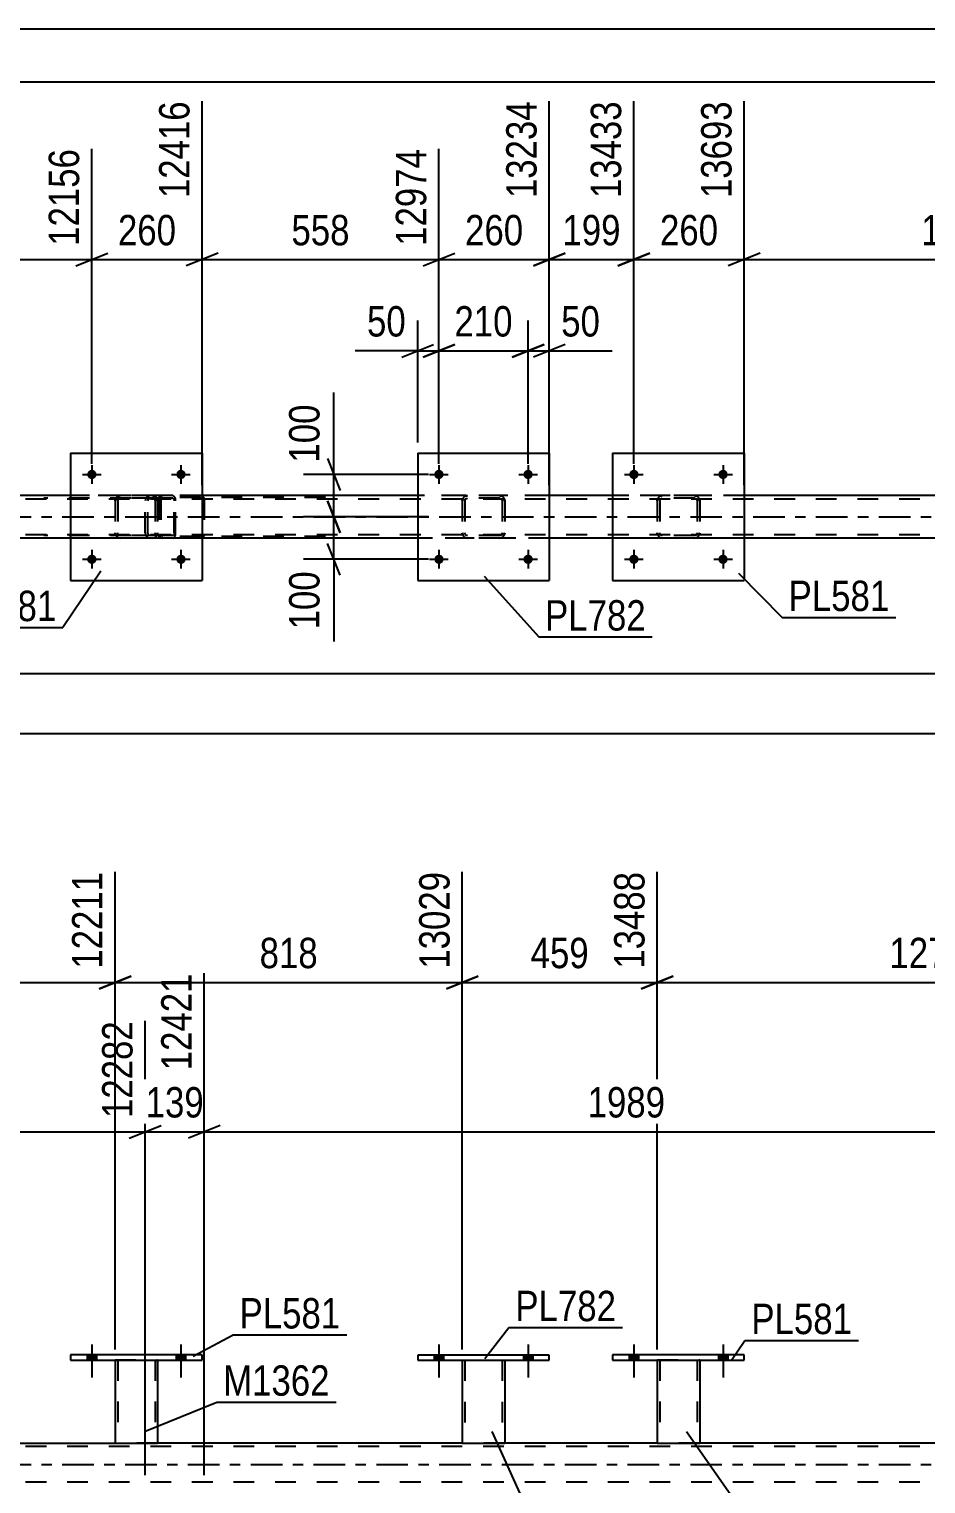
# Model space of a CAD drawing. Header units: millimetres. Extents: x 0 to 841, y 0 to 594.
# Drawn here: x 522.2 to 606.8, y 456.8 to 594 of the extents above; entities that cross this region are included whole.
import ezdxf

# ---------------------------------------------------------------- set-up
doc = ezdxf.new("R2010")
doc.units = ezdxf.units.MM
doc.linetypes.add('DXK_LINE_DOT2', pattern=[3.9198, 1.9599, -1.9599])
doc.linetypes.add('DXK_LINE_DOT3', pattern=[5.9187, 2.979, -0.9799, 0.9799, -0.9799])
doc.styles.add('Arial Narrow', font='ARIALN.TTF', dxfattribs={"height": 0.2})

# ---------------------------------------------------------------- blocks, each defined once
blk = doc.blocks.new('Unknown-814748510-1133')
at = {"color": 5, "linetype": 'Continuous'}
for p, q in [((841, 594), (0, 594)), ((836, 589), (5, 589))]:
    blk.add_line(p, q, dxfattribs=at)
blk = doc.blocks.new('Bolt-814748510-4884 - 4862')
at = {"linetype": 'Continuous'}
for points in [[(579.68, 552, -1), (578.8, 552, -1)], [(588.08, 552, -1), (587.2, 552, -1)]]:
    blk.add_hatch(color=1, dxfattribs=at).paths.add_polyline_path(points)
at = {"color": 1, "linetype": 'Continuous'}
for p, q in [((578.36, 552), (580.12, 552)), ((579.24, 552.88), (579.24, 551.12)), ((586.76, 552), (588.52, 552)), ((587.64, 552.88), (587.64, 551.12))]:
    blk.add_line(p, q, dxfattribs=at)
blk = doc.blocks.new('Bolt-814748510-4885 - 4862')
at = {"linetype": 'Continuous'}
for points in [[(579.68, 544, -1), (578.8, 544, -1)], [(588.08, 544, -1), (587.2, 544, -1)]]:
    blk.add_hatch(color=1, dxfattribs=at).paths.add_polyline_path(points)
at = {"color": 1, "linetype": 'Continuous'}
for p, q in [((579.24, 544.88), (579.24, 543.12)), ((587.64, 544.88), (587.64, 543.12)), ((578.36, 544), (580.12, 544)), ((586.76, 544), (588.52, 544))]:
    blk.add_line(p, q, dxfattribs=at)
blk = doc.blocks.new('Bolt-814748510-4886 - 4862')
at = {"linetype": 'Continuous'}
for points in [[(561.31, 552, -1), (560.43, 552, -1)], [(569.71, 552, -1), (568.83, 552, -1)]]:
    blk.add_hatch(color=1, dxfattribs=at).paths.add_polyline_path(points)
at = {"color": 1, "linetype": 'Continuous'}
for p, q in [((559.99, 552), (561.75, 552)), ((560.87, 552.88), (560.87, 551.12)), ((568.39, 552), (570.15, 552)), ((569.27, 552.88), (569.27, 551.12))]:
    blk.add_line(p, q, dxfattribs=at)
blk = doc.blocks.new('Bolt-814748510-4887 - 4862')
at = {"linetype": 'Continuous'}
for points in [[(561.31, 544, -1), (560.43, 544, -1)], [(569.71, 544, -1), (568.83, 544, -1)]]:
    blk.add_hatch(color=1, dxfattribs=at).paths.add_polyline_path(points)
at = {"color": 1, "linetype": 'Continuous'}
for p, q in [((560.87, 544.88), (560.87, 543.12)), ((569.27, 544.88), (569.27, 543.12)), ((559.99, 544), (561.75, 544)), ((568.39, 544), (570.15, 544))]:
    blk.add_line(p, q, dxfattribs=at)
blk = doc.blocks.new('Bolt-814748510-4888 - 4862')
at = {"linetype": 'Continuous'}
for points in [[(528.6, 552, -1), (527.72, 552, -1)], [(537, 552, -1), (536.12, 552, -1)]]:
    blk.add_hatch(color=1, dxfattribs=at).paths.add_polyline_path(points)
at = {"color": 1, "linetype": 'Continuous'}
for p, q in [((527.28, 552), (529.04, 552)), ((528.16, 552.88), (528.16, 551.12)), ((535.68, 552), (537.44, 552)), ((536.56, 552.88), (536.56, 551.12))]:
    blk.add_line(p, q, dxfattribs=at)
blk = doc.blocks.new('Bolt-814748510-4889 - 4862')
at = {"linetype": 'Continuous'}
for points in [[(528.6, 544, -1), (527.72, 544, -1)], [(537, 544, -1), (536.12, 544, -1)]]:
    blk.add_hatch(color=1, dxfattribs=at).paths.add_polyline_path(points)
at = {"color": 1, "linetype": 'Continuous'}
for p, q in [((528.16, 544.88), (528.16, 543.12)), ((536.56, 544.88), (536.56, 543.12)), ((527.28, 544), (529.04, 544)), ((535.68, 544), (537.44, 544))]:
    blk.add_line(p, q, dxfattribs=at)
blk = doc.blocks.new('Part-814748510-4957 - 4862')
at = {"color": 2, "linetype": 'Continuous'}
for p, q in [((577.24, 554), (577.24, 542)), ((577.24, 554), (589.64, 554)), ((589.64, 554), (589.64, 542)), ((577.24, 542), (589.64, 542))]:
    blk.add_line(p, q, dxfattribs=at)
blk = doc.blocks.new('Part-814748510-4958 - 4862')
at = {"color": 7, "linetype": 'DXK_LINE_DOT2'}
for p, q in [((581.44, 549.52), (581.47, 549.7)), ((581.47, 549.7), (581.44, 549.52)), ((581.44, 549.52), (581.44, 546.48)), ((581.68, 549.52), (581.7, 549.61)), ((581.68, 549.52), (581.68, 546.48)), ((581.7, 549.61), (581.75, 549.69)), ((581.73, 549.96), (581.92, 550)), ((581.92, 550), (581.73, 549.96)), ((581.75, 549.69), (581.83, 549.74)), ((581.83, 549.74), (581.92, 549.76)), ((584.96, 550), (581.92, 550)), ((584.96, 549.76), (581.92, 549.76)), ((584.96, 550), (585.14, 549.96)), ((585.14, 549.96), (584.96, 550)), ((584.96, 549.76), (585.05, 549.74)), ((585.05, 549.74), (585.13, 549.69)), ((585.13, 549.69), (585.18, 549.61)), ((585.18, 549.61), (585.2, 549.52)), ((585.2, 549.52), (585.2, 546.48)), ((585.4, 549.7), (585.44, 549.52)), ((585.44, 549.52), (585.4, 549.7)), ((585.44, 549.52), (585.44, 546.48)), ((581.47, 546.29), (581.44, 546.48)), ((581.44, 546.48), (581.47, 546.29)), ((581.7, 546.38), (581.68, 546.48)), ((581.75, 546.31), (581.7, 546.38)), ((581.83, 546.25), (581.75, 546.31)), ((581.92, 546.24), (581.83, 546.25)), ((584.96, 546.24), (581.92, 546.24)), ((585.05, 546.25), (584.96, 546.24)), ((585.13, 546.31), (585.05, 546.25)), ((585.18, 546.38), (585.13, 546.31)), ((585.2, 546.48), (585.18, 546.38)), ((585.44, 546.48), (585.4, 546.29)), ((585.4, 546.29), (585.44, 546.48)), ((581.92, 546), (581.73, 546.03)), ((581.73, 546.03), (581.92, 546)), ((584.96, 546), (581.92, 546)), ((585.14, 546.03), (584.96, 546)), ((584.96, 546), (585.14, 546.03))]:
    blk.add_line(p, q, dxfattribs=at)
at = {"color": 7, "linetype": 'DXK_LINE_DOT3'}
blk.add_line((583.44, 548), (583.44, 548), dxfattribs=at)
at = {"color": 7, "linetype": 'DXK_LINE_DOT2'}
for centre, start, end in [((581.92, 549.52), 112.5, 157.5), ((581.92, 549.52), 112.5, 157.5), ((584.96, 549.52), 22.5, 67.5), ((584.96, 549.52), 22.5, 67.5), ((581.92, 546.48), 202.5, 247.5), ((581.92, 546.48), 202.5, 247.5), ((584.96, 546.48), 292.5, 337.5), ((584.96, 546.48), 292.5, 337.5)]:
    blk.add_arc(centre, 0.48, start, end, dxfattribs=at)
blk = doc.blocks.new('Part-814748510-4963 - 4862')
at = {"color": 2, "linetype": 'Continuous'}
for p, q in [((558.87, 554), (558.87, 542)), ((558.87, 554), (571.27, 554)), ((571.27, 554), (571.27, 542)), ((558.87, 542), (571.27, 542))]:
    blk.add_line(p, q, dxfattribs=at)
blk = doc.blocks.new('Part-814748510-4964 - 4862')
at = {"color": 7, "linetype": 'DXK_LINE_DOT2'}
for p, q in [((563.07, 549.52), (563.11, 549.7)), ((563.11, 549.7), (563.07, 549.52)), ((563.07, 549.52), (563.07, 546.48)), ((563.31, 549.52), (563.33, 549.61)), ((563.31, 549.52), (563.31, 546.48)), ((563.33, 549.61), (563.38, 549.69)), ((563.37, 549.96), (563.55, 550)), ((563.55, 550), (563.37, 549.96)), ((563.38, 549.69), (563.46, 549.74)), ((563.46, 549.74), (563.55, 549.76)), ((566.59, 550), (563.55, 550)), ((566.59, 549.76), (563.55, 549.76)), ((566.59, 550), (566.77, 549.96)), ((566.77, 549.96), (566.59, 550)), ((566.59, 549.76), (566.68, 549.74)), ((566.68, 549.74), (566.76, 549.69)), ((566.76, 549.69), (566.81, 549.61)), ((566.81, 549.61), (566.83, 549.52)), ((566.83, 549.52), (566.83, 546.48)), ((567.03, 549.7), (567.07, 549.52)), ((567.07, 549.52), (567.03, 549.7)), ((567.07, 549.52), (567.07, 546.48)), ((563.11, 546.29), (563.07, 546.48)), ((563.07, 546.48), (563.11, 546.29)), ((563.33, 546.38), (563.31, 546.48)), ((563.38, 546.31), (563.33, 546.38)), ((563.46, 546.25), (563.38, 546.31)), ((563.55, 546.24), (563.46, 546.25)), ((566.59, 546.24), (563.55, 546.24)), ((566.68, 546.25), (566.59, 546.24)), ((566.76, 546.31), (566.68, 546.25)), ((566.81, 546.38), (566.76, 546.31)), ((566.83, 546.48), (566.81, 546.38)), ((567.07, 546.48), (567.03, 546.29)), ((567.03, 546.29), (567.07, 546.48)), ((563.55, 546), (563.37, 546.03)), ((563.37, 546.03), (563.55, 546)), ((566.59, 546), (563.55, 546)), ((566.77, 546.03), (566.59, 546)), ((566.59, 546), (566.77, 546.03))]:
    blk.add_line(p, q, dxfattribs=at)
at = {"color": 7, "linetype": 'DXK_LINE_DOT3'}
blk.add_line((565.07, 548), (565.07, 548), dxfattribs=at)
at = {"color": 7, "linetype": 'DXK_LINE_DOT2'}
for centre, start, end in [((563.55, 549.52), 112.5, 157.5), ((563.55, 549.52), 112.5, 157.5), ((566.59, 549.52), 22.5, 67.5), ((566.59, 549.52), 22.5, 67.5), ((563.55, 546.48), 202.5, 247.5), ((563.55, 546.48), 202.5, 247.5), ((566.59, 546.48), 292.5, 337.5), ((566.59, 546.48), 292.5, 337.5)]:
    blk.add_arc(centre, 0.48, start, end, dxfattribs=at)
blk = doc.blocks.new('Part-814748510-4969 - 4862')
at = {"color": 2, "linetype": 'Continuous'}
for p, q in [((526.16, 554), (526.16, 542)), ((526.16, 554), (538.56, 554)), ((538.56, 554), (538.56, 542)), ((526.16, 542), (538.56, 542))]:
    blk.add_line(p, q, dxfattribs=at)
blk = doc.blocks.new('Part-814748510-4970 - 4862')
at = {"color": 7, "linetype": 'DXK_LINE_DOT2'}
for p, q in [((530.36, 549.52), (530.39, 549.7)), ((530.39, 549.7), (530.36, 549.52)), ((530.36, 549.52), (530.36, 546.48)), ((530.6, 549.52), (530.62, 549.61)), ((530.6, 549.52), (530.6, 546.48)), ((530.62, 549.61), (530.67, 549.69)), ((530.65, 549.96), (530.84, 550)), ((530.84, 550), (530.65, 549.96)), ((530.67, 549.69), (530.75, 549.74)), ((530.75, 549.74), (530.84, 549.76)), ((533.88, 550), (530.84, 550)), ((533.88, 549.76), (530.84, 549.76)), ((533.88, 550), (534.06, 549.96)), ((534.06, 549.96), (533.88, 550)), ((533.88, 549.76), (533.97, 549.74)), ((533.97, 549.74), (534.05, 549.69)), ((534.05, 549.69), (534.1, 549.61)), ((534.1, 549.61), (534.12, 549.52)), ((534.12, 549.52), (534.12, 546.48)), ((534.32, 549.7), (534.36, 549.52)), ((534.36, 549.52), (534.32, 549.7)), ((534.36, 549.52), (534.36, 546.48)), ((530.39, 546.29), (530.36, 546.48)), ((530.36, 546.48), (530.39, 546.29)), ((530.62, 546.38), (530.6, 546.48)), ((530.67, 546.31), (530.62, 546.38)), ((530.75, 546.25), (530.67, 546.31)), ((530.84, 546.24), (530.75, 546.25)), ((533.88, 546.24), (530.84, 546.24)), ((533.97, 546.25), (533.88, 546.24)), ((534.05, 546.31), (533.97, 546.25)), ((534.1, 546.38), (534.05, 546.31)), ((534.12, 546.48), (534.1, 546.38)), ((534.36, 546.48), (534.32, 546.29)), ((534.32, 546.29), (534.36, 546.48)), ((530.84, 546), (530.65, 546.03)), ((530.65, 546.03), (530.84, 546)), ((533.88, 546), (530.84, 546)), ((534.06, 546.03), (533.88, 546)), ((533.88, 546), (534.06, 546.03))]:
    blk.add_line(p, q, dxfattribs=at)
at = {"color": 7, "linetype": 'DXK_LINE_DOT3'}
blk.add_line((532.36, 548), (532.36, 548), dxfattribs=at)
at = {"color": 7, "linetype": 'DXK_LINE_DOT2'}
for centre, start, end in [((530.84, 549.52), 112.5, 157.5), ((530.84, 549.52), 112.5, 157.5), ((533.88, 549.52), 22.5, 67.5), ((533.88, 549.52), 22.5, 67.5), ((530.84, 546.48), 202.5, 247.5), ((530.84, 546.48), 202.5, 247.5), ((533.88, 546.48), 292.5, 337.5), ((533.88, 546.48), 292.5, 337.5)]:
    blk.add_arc(centre, 0.48, start, end, dxfattribs=at)
blk = doc.blocks.new('Part-814748510-5001 - 4862')
at = {"color": 7, "linetype": 'DXK_LINE_DOT2'}
for p, q in [((535.78, 550), (523.62, 550)), ((535.78, 549.76), (523.62, 549.76)), ((533.21, 549.65), (533.19, 549.52)), ((533.19, 546.48), (533.19, 549.52)), ((533.22, 549.7), (533.21, 549.65)), ((533.44, 549.52), (533.46, 549.61)), ((533.44, 546.48), (533.44, 549.52)), ((533.46, 549.61), (533.51, 549.69)), ((533.69, 550), (533.5, 549.96)), ((533.51, 549.69), (533.59, 549.74)), ((533.59, 549.74), (533.69, 549.76)), ((534.5, 550), (534.5, 549.76)), ((535.88, 549.96), (535.78, 550)), ((535.78, 549.76), (535.83, 549.74)), ((535.83, 549.74), (535.88, 549.69)), ((535.97, 549.85), (535.88, 549.96)), ((535.88, 549.69), (535.91, 549.61)), ((535.91, 549.61), (535.92, 549.52)), ((535.92, 546.48), (535.92, 549.52)), ((536.03, 549.7), (535.97, 549.85)), ((536.05, 549.52), (536.03, 549.7)), ((536.05, 546.48), (536.05, 549.52)), ((535.78, 546.24), (523.62, 546.24)), ((533.19, 546.48), (533.22, 546.29)), ((533.46, 546.38), (533.44, 546.48)), ((533.51, 546.31), (533.46, 546.38)), ((533.59, 546.25), (533.51, 546.31)), ((533.69, 546.24), (533.59, 546.25)), ((534.5, 546), (534.5, 546.24)), ((535.83, 546.25), (535.78, 546.24)), ((535.88, 546.31), (535.83, 546.25)), ((535.91, 546.38), (535.88, 546.31)), ((535.88, 546.03), (535.97, 546.14)), ((535.92, 546.48), (535.91, 546.38)), ((535.97, 546.14), (536.03, 546.29)), ((536.03, 546.29), (536.05, 546.48)), ((535.78, 546), (523.62, 546)), ((533.5, 546.03), (533.69, 546)), ((535.78, 546), (535.88, 546.03))]:
    blk.add_line(p, q, dxfattribs=at)
for centre, start, end in [((533.67, 549.5), 111.1941, 156.1506), ((533.67, 546.49), 203.8494, 248.8059)]:
    blk.add_arc(centre, 0.492, start, end, dxfattribs=at)
blk = doc.blocks.new('Part-814748510-5030 - 4862')
at = {"color": 7, "linetype": 'DXK_LINE_DOT2'}
for p, q in [((534.53, 549.8), (534.5, 549.68)), ((534.5, 549.68), (534.5, 546.32)), ((534.67, 549.68), (534.69, 549.74)), ((534.67, 549.68), (534.67, 546.32)), ((534.69, 549.74), (534.72, 549.79)), ((534.84, 550), (534.71, 549.97)), ((534.72, 549.79), (534.78, 549.82)), ((534.78, 549.82), (534.84, 549.84)), ((550.17, 550), (534.84, 550)), ((550.17, 549.84), (534.84, 549.84)), ((538.55, 549.97), (538.42, 550)), ((538.42, 549.84), (538.49, 549.82)), ((538.49, 549.82), (538.54, 549.79)), ((538.54, 549.79), (538.58, 549.74)), ((538.58, 549.74), (538.59, 549.68)), ((538.59, 549.68), (538.59, 546.32)), ((538.76, 549.68), (538.73, 549.8)), ((538.76, 549.68), (538.76, 546.32)), ((534.5, 546.32), (534.53, 546.19)), ((534.69, 546.25), (534.67, 546.32)), ((534.72, 546.2), (534.69, 546.25)), ((534.78, 546.17), (534.72, 546.2)), ((534.84, 546.16), (534.78, 546.17)), ((550.17, 546.16), (534.84, 546.16)), ((538.49, 546.17), (538.42, 546.16)), ((538.54, 546.2), (538.49, 546.17)), ((538.58, 546.25), (538.54, 546.2)), ((538.59, 546.32), (538.58, 546.25)), ((538.73, 546.19), (538.76, 546.32)), ((534.71, 546.02), (534.84, 546)), ((550.17, 546), (534.84, 546)), ((538.42, 546), (538.55, 546.02))]:
    blk.add_line(p, q, dxfattribs=at)
for centre, start, end in [((534.83, 549.66), 110.7583, 155.68), ((538.43, 549.66), 24.32, 69.2417), ((534.83, 546.33), 204.32, 249.2417), ((538.43, 546.33), 290.7583, 335.68)]:
    blk.add_arc(centre, 0.331, start, end, dxfattribs=at)
blk = doc.blocks.new('Part-814748510-5062 - 4862')
at = {"color": 7, "linetype": 'DXK_LINE_DOT2'}
for p, q in [((762.98, 549.68), (99.23, 549.68)), ((762.98, 550), (117.51, 550)), ((538.56, 550), (526.16, 550)), ((571.27, 550), (558.87, 550)), ((589.64, 550), (577.24, 550)), ((762.98, 546.32), (99.23, 546.32)), ((760.18, 546), (99.23, 546)), ((538.56, 546), (526.16, 546)), ((571.27, 546), (558.87, 546)), ((589.64, 546), (577.24, 546))]:
    blk.add_line(p, q, dxfattribs=at)
at = {"color": 2, "linetype": 'Continuous'}
for p, q in [((526.16, 550), (487.48, 550)), ((558.87, 550), (538.56, 550)), ((577.24, 550), (571.27, 550)), ((628.32, 550), (589.64, 550)), ((526.16, 546), (487.48, 546)), ((558.87, 546), (538.56, 546)), ((577.24, 546), (571.27, 546)), ((628.32, 546), (589.64, 546))]:
    blk.add_line(p, q, dxfattribs=at)
at = {"color": 7, "linetype": 'DXK_LINE_DOT3'}
blk.add_line((99.23, 548), (762.98, 548), dxfattribs=at)
blk = doc.blocks.new('Bolt-814748510-3074 - 3016')
at = {"linetype": 'Continuous'}
for points in [[(527.72, 468.48), (528.6, 468.48), (528.6, 468.96), (527.72, 468.96)], [(536.12, 468.48), (537, 468.48), (537, 468.96), (536.12, 468.96)]]:
    blk.add_hatch(color=1, dxfattribs=at).paths.add_polyline_path(points)
at = {"color": 1, "linetype": 'Continuous'}
for p, q in [((528.16, 469.96), (528.16, 466.84)), ((536.56, 469.96), (536.56, 466.84)), ((527.72, 468.96), (527.72, 468.48)), ((528.6, 468.96), (528.6, 468.48)), ((536.12, 468.96), (536.12, 468.48)), ((537, 468.96), (537, 468.48))]:
    blk.add_line(p, q, dxfattribs=at)
blk = doc.blocks.new('Bolt-814748510-3031 - 3016')
at = {"linetype": 'Continuous'}
for points in [[(527.72, 468.48), (528.6, 468.48), (528.6, 468.96), (527.72, 468.96)], [(536.12, 468.48), (537, 468.48), (537, 468.96), (536.12, 468.96)]]:
    blk.add_hatch(color=1, dxfattribs=at).paths.add_polyline_path(points)
at = {"color": 1, "linetype": 'Continuous'}
for p, q in [((528.16, 469.96), (528.16, 466.84)), ((536.56, 469.96), (536.56, 466.84)), ((527.72, 468.96), (527.72, 468.48)), ((528.6, 468.96), (528.6, 468.48)), ((536.12, 468.96), (536.12, 468.48)), ((537, 468.96), (537, 468.48))]:
    blk.add_line(p, q, dxfattribs=at)
blk = doc.blocks.new('Bolt-814748510-3032 - 3016')
at = {"linetype": 'Continuous'}
for points in [[(560.43, 468.47), (561.31, 468.47), (561.31, 468.95), (560.43, 468.95)], [(568.83, 468.47), (569.71, 468.47), (569.71, 468.95), (568.83, 468.95)]]:
    blk.add_hatch(color=1, dxfattribs=at).paths.add_polyline_path(points)
at = {"color": 1, "linetype": 'Continuous'}
for p, q in [((560.87, 469.95), (560.87, 466.83)), ((569.27, 469.95), (569.27, 466.83)), ((560.43, 468.95), (560.43, 468.47)), ((561.31, 468.95), (561.31, 468.47)), ((568.83, 468.95), (568.83, 468.47)), ((569.71, 468.95), (569.71, 468.47))]:
    blk.add_line(p, q, dxfattribs=at)
blk = doc.blocks.new('Bolt-814748510-3033 - 3016')
at = {"linetype": 'Continuous'}
for points in [[(560.43, 468.47), (561.31, 468.47), (561.31, 468.95), (560.43, 468.95)], [(568.83, 468.47), (569.71, 468.47), (569.71, 468.95), (568.83, 468.95)]]:
    blk.add_hatch(color=1, dxfattribs=at).paths.add_polyline_path(points)
at = {"color": 1, "linetype": 'Continuous'}
for p, q in [((560.87, 469.95), (560.87, 466.83)), ((569.27, 469.95), (569.27, 466.83)), ((560.43, 468.95), (560.43, 468.47)), ((561.31, 468.95), (561.31, 468.47)), ((568.83, 468.95), (568.83, 468.47)), ((569.71, 468.95), (569.71, 468.47))]:
    blk.add_line(p, q, dxfattribs=at)
blk = doc.blocks.new('Bolt-814748510-3034 - 3016')
at = {"linetype": 'Continuous'}
for points in [[(578.8, 468.48), (579.68, 468.48), (579.68, 468.96), (578.8, 468.96)], [(587.2, 468.48), (588.08, 468.48), (588.08, 468.96), (587.2, 468.96)]]:
    blk.add_hatch(color=1, dxfattribs=at).paths.add_polyline_path(points)
at = {"color": 1, "linetype": 'Continuous'}
for p, q in [((579.24, 469.96), (579.24, 466.84)), ((587.64, 469.96), (587.64, 466.84)), ((578.8, 468.96), (578.8, 468.48)), ((579.68, 468.96), (579.68, 468.48)), ((587.2, 468.96), (587.2, 468.48)), ((588.08, 468.96), (588.08, 468.48))]:
    blk.add_line(p, q, dxfattribs=at)
blk = doc.blocks.new('Bolt-814748510-3035 - 3016')
at = {"linetype": 'Continuous'}
for points in [[(578.8, 468.48), (579.68, 468.48), (579.68, 468.96), (578.8, 468.96)], [(587.2, 468.48), (588.08, 468.48), (588.08, 468.96), (587.2, 468.96)]]:
    blk.add_hatch(color=1, dxfattribs=at).paths.add_polyline_path(points)
at = {"color": 1, "linetype": 'Continuous'}
for p, q in [((579.24, 469.96), (579.24, 466.84)), ((587.64, 469.96), (587.64, 466.84)), ((578.8, 468.96), (578.8, 468.48)), ((579.68, 468.96), (579.68, 468.48)), ((587.2, 468.96), (587.2, 468.48)), ((588.08, 468.96), (588.08, 468.48))]:
    blk.add_line(p, q, dxfattribs=at)
blk = doc.blocks.new('Part-814748510-3201 - 3016')
at = {"color": 7, "linetype": 'DXK_LINE_DOT2'}
for p, q in [((530.36, 468.49), (534.36, 468.49)), ((530.36, 468.48), (530.36, 468.49)), ((530.36, 468.49), (530.36, 468.48)), ((530.6, 468.49), (530.6, 460.64)), ((534.12, 468.49), (534.12, 460.64)), ((534.36, 468.49), (534.36, 468.48)), ((534.36, 468.48), (534.36, 468.49)), ((534.06, 460.64), (534.1, 460.64)), ((534.06, 460.64), (534.1, 460.64)), ((534.1, 460.64), (534.12, 460.64)), ((534.1, 460.64), (534.12, 460.64))]:
    blk.add_line(p, q, dxfattribs=at)
at = {"color": 2, "linetype": 'Continuous'}
for p, q in [((530.36, 468.48), (530.36, 460.64)), ((534.36, 468.48), (534.36, 460.64)), ((530.36, 460.64), (534.36, 460.64))]:
    blk.add_line(p, q, dxfattribs=at)
blk = doc.blocks.new('Part-814748510-3206 - 3016')
at = {"color": 2, "linetype": 'Continuous'}
for p, q in [((526.16, 468.96), (526.16, 468.48)), ((538.56, 468.96), (526.16, 468.96)), ((526.16, 468.48), (538.56, 468.48)), ((538.56, 468.48), (538.56, 468.96))]:
    blk.add_line(p, q, dxfattribs=at)
blk = doc.blocks.new('Part-814748510-3211 - 3016')
at = {"color": 2, "linetype": 'Continuous'}
for p, q in [((563.07, 468.47), (563.07, 460.64)), ((567.07, 468.47), (567.07, 460.64)), ((563.07, 460.64), (567.07, 460.64))]:
    blk.add_line(p, q, dxfattribs=at)
at = {"color": 7, "linetype": 'DXK_LINE_DOT2'}
for p, q in [((563.07, 468.47), (567.07, 468.47)), ((563.07, 468.47), (563.07, 468.47)), ((563.07, 468.47), (563.07, 468.47)), ((563.31, 468.47), (563.31, 460.64)), ((566.83, 468.47), (566.83, 460.64)), ((567.07, 468.47), (567.07, 468.47)), ((567.07, 468.47), (567.07, 468.47)), ((566.77, 460.64), (566.81, 460.64)), ((566.77, 460.64), (566.81, 460.64)), ((566.81, 460.64), (566.83, 460.64)), ((566.81, 460.64), (566.83, 460.64))]:
    blk.add_line(p, q, dxfattribs=at)
blk = doc.blocks.new('Part-814748510-3216 - 3016')
at = {"color": 2, "linetype": 'Continuous'}
for p, q in [((558.87, 468.95), (558.87, 468.47)), ((571.27, 468.95), (558.87, 468.95)), ((558.87, 468.47), (571.27, 468.47)), ((571.27, 468.47), (571.27, 468.95))]:
    blk.add_line(p, q, dxfattribs=at)
blk = doc.blocks.new('Part-814748510-3221 - 3016')
at = {"color": 7, "linetype": 'DXK_LINE_DOT2'}
for p, q in [((581.44, 468.49), (585.44, 468.49)), ((581.44, 468.48), (581.44, 468.49)), ((581.44, 468.49), (581.44, 468.48)), ((581.68, 468.49), (581.68, 460.64)), ((585.2, 468.49), (585.2, 460.64)), ((585.44, 468.49), (585.44, 468.48)), ((585.44, 468.48), (585.44, 468.49)), ((585.14, 460.64), (585.18, 460.64)), ((585.14, 460.64), (585.18, 460.64)), ((585.18, 460.64), (585.2, 460.64)), ((585.18, 460.64), (585.2, 460.64))]:
    blk.add_line(p, q, dxfattribs=at)
at = {"color": 2, "linetype": 'Continuous'}
for p, q in [((581.44, 468.48), (581.44, 460.64)), ((585.44, 468.48), (585.44, 460.64)), ((581.44, 460.64), (585.44, 460.64))]:
    blk.add_line(p, q, dxfattribs=at)
blk = doc.blocks.new('Part-814748510-3226 - 3016')
at = {"color": 2, "linetype": 'Continuous'}
for p, q in [((577.24, 468.96), (577.24, 468.48)), ((589.64, 468.96), (577.24, 468.96)), ((577.24, 468.48), (589.64, 468.48)), ((589.64, 468.48), (589.64, 468.96))]:
    blk.add_line(p, q, dxfattribs=at)
blk = doc.blocks.new('Part-814748510-3325 - 3016')
at = {"color": 7, "linetype": 'DXK_LINE_DOT2'}
for p, q in [((762.98, 460.32), (99.23, 460.32)), ((530.39, 460.64), (530.36, 460.64)), ((534.36, 460.64), (530.36, 460.64)), ((567.07, 460.64), (563.07, 460.64)), ((585.44, 460.64), (581.44, 460.64)), ((762.98, 456.96), (99.23, 456.96))]:
    blk.add_line(p, q, dxfattribs=at)
at = {"color": 2, "linetype": 'Continuous'}
for p, q in [((483.28, 460.64), (530.36, 460.64)), ((563.07, 460.64), (534.36, 460.64)), ((581.44, 460.64), (567.07, 460.64)), ((632.52, 460.64), (585.44, 460.64))]:
    blk.add_line(p, q, dxfattribs=at)
at = {"color": 7, "linetype": 'DXK_LINE_DOT3'}
blk.add_line((99.23, 458.64), (762.98, 458.64), dxfattribs=at)
blk = doc.blocks.new('StraightDimension-814748510-14303 - 4862')
at = {"color": 7, "linetype": 'Continuous'}
for p, q in [((579.24, 553), (579.24, 587.2)), ((589.64, 551), (589.64, 587.2)), ((577.74, 571.66), (580.74, 572.86)), ((579.24, 572.26), (589.64, 572.26)), ((591.14, 572.86), (588.14, 571.66))]:
    blk.add_line(p, q, dxfattribs=at)
at = {"color": 0}
blk.add_wipeout([(587.78, 573.01), (587.78, 577.21), (581.1, 577.21), (581.1, 573.01)], dxfattribs=at)
at = {"color": 3, "style": 'Arial Narrow'}
blk.add_text('260', height=2.863, dxfattribs=at).set_placement((581.7, 573.61))
at = {"color": 0, "linetype": 'Continuous'}
blk.add_wipeout([(589.04, 587.8), (584.84, 587.8), (584.84, 577.46), (589.04, 577.46)], dxfattribs=at)
at = {"color": 3, "linetype": 'Continuous', "style": 'Arial Narrow'}
blk.add_text('13693', height=2.863, rotation=90.0002, dxfattribs=at).set_placement((588.44, 578.06))
blk = doc.blocks.new('StraightDimension-814748510-5143 - 4862')
at = {"color": 7, "linetype": 'Continuous'}
blk.add_line((57.31, 533.24), (762.98, 533.24), dxfattribs=at)
blk = doc.blocks.new('StraightDimension-814748510-5122 - 4862')
at = {"color": 7, "linetype": 'Continuous'}
blk.add_line((56.67, 527.56), (763.62, 527.56), dxfattribs=at)
blk = doc.blocks.new('StraightDimension-814748510-14302 - 4862')
at = {"color": 7, "linetype": 'Continuous'}
for p, q in [((589.64, 551), (589.64, 587.2)), ((630.32, 553), (630.32, 582.7)), ((591.14, 572.86), (588.14, 571.66)), ((589.64, 572.26), (630.32, 572.26)), ((628.82, 571.66), (631.82, 572.86))]:
    blk.add_line(p, q, dxfattribs=at)
at = {"color": 0}
blk.add_wipeout([(614.23, 573.01), (614.23, 577.21), (605.72, 577.21), (605.72, 573.01)], dxfattribs=at)
at = {"color": 3, "style": 'Arial Narrow'}
blk.add_text('1017', height=2.863, dxfattribs=at).set_placement((606.32, 573.61))
at = {"color": 0, "linetype": 'Continuous'}
blk.add_wipeout([(629.72, 583.3), (625.52, 583.3), (625.52, 572.96), (629.72, 572.96)], dxfattribs=at)
at = {"color": 3, "linetype": 'Continuous', "style": 'Arial Narrow'}
blk.add_text('14710', height=2.863, rotation=90.0002, dxfattribs=at).set_placement((629.12, 573.56))
blk = doc.blocks.new('StraightDimension-814748510-14304 - 4862')
at = {"color": 7, "linetype": 'Continuous'}
for p, q in [((571.27, 551), (571.27, 587.2)), ((579.24, 553), (579.24, 587.2)), ((569.77, 571.66), (572.77, 572.86)), ((571.27, 572.26), (579.24, 572.26)), ((580.74, 572.86), (577.74, 571.66))]:
    blk.add_line(p, q, dxfattribs=at)
at = {"color": 0}
blk.add_wipeout([(578.6, 573.01), (578.6, 577.21), (571.91, 577.21), (571.91, 573.01)], dxfattribs=at)
at = {"color": 3, "style": 'Arial Narrow'}
blk.add_text('199', height=2.863, dxfattribs=at).set_placement((572.51, 573.61))
at = {"color": 0, "linetype": 'Continuous'}
blk.add_wipeout([(578.64, 587.8), (574.44, 587.8), (574.44, 577.46), (578.64, 577.46)], dxfattribs=at)
at = {"color": 3, "linetype": 'Continuous', "style": 'Arial Narrow'}
blk.add_text('13433', height=2.863, rotation=90.0002, dxfattribs=at).set_placement((578.04, 578.06))
blk = doc.blocks.new('StraightDimension-814748510-14305 - 4862')
at = {"color": 7, "linetype": 'Continuous'}
for p, q in [((571.27, 551), (571.27, 587.2)), ((560.87, 553), (560.87, 582.7)), ((559.37, 571.66), (562.37, 572.86)), ((560.87, 572.26), (571.27, 572.26)), ((572.77, 572.86), (569.77, 571.66))]:
    blk.add_line(p, q, dxfattribs=at)
at = {"color": 0}
blk.add_wipeout([(569.41, 573.01), (569.41, 577.21), (562.73, 577.21), (562.73, 573.01)], dxfattribs=at)
at = {"color": 3, "style": 'Arial Narrow'}
blk.add_text('260', height=2.863, dxfattribs=at).set_placement((563.33, 573.61))
at = {"color": 0, "linetype": 'Continuous'}
blk.add_wipeout([(570.67, 587.8), (566.47, 587.8), (566.47, 577.46), (570.67, 577.46)], dxfattribs=at)
at = {"color": 3, "linetype": 'Continuous', "style": 'Arial Narrow'}
blk.add_text('13234', height=2.863, rotation=90.0002, dxfattribs=at).set_placement((570.07, 578.06))
blk = doc.blocks.new('StraightDimension-814748510-14306 - 4862')
at = {"color": 7, "linetype": 'Continuous'}
for p, q in [((538.56, 551), (538.56, 587.2)), ((560.87, 553), (560.87, 582.7)), ((540.06, 572.86), (537.06, 571.66)), ((538.56, 572.26), (560.87, 572.26)), ((559.37, 571.66), (562.37, 572.86))]:
    blk.add_line(p, q, dxfattribs=at)
at = {"color": 0}
blk.add_wipeout([(553.06, 573.01), (553.06, 577.21), (546.37, 577.21), (546.37, 573.01)], dxfattribs=at)
at = {"color": 3, "style": 'Arial Narrow'}
blk.add_text('558', height=2.863, dxfattribs=at).set_placement((546.97, 573.61))
at = {"color": 0, "linetype": 'Continuous'}
blk.add_wipeout([(560.27, 583.3), (556.07, 583.3), (556.07, 572.96), (560.27, 572.96)], dxfattribs=at)
at = {"color": 3, "linetype": 'Continuous', "style": 'Arial Narrow'}
blk.add_text('12974', height=2.863, rotation=90.0002, dxfattribs=at).set_placement((559.67, 573.56))
blk = doc.blocks.new('StraightDimension-814748510-14307 - 4862')
at = {"color": 7, "linetype": 'Continuous'}
for p, q in [((538.56, 551), (538.56, 587.2)), ((528.16, 553), (528.16, 582.7)), ((526.66, 571.66), (529.66, 572.86)), ((528.16, 572.26), (538.56, 572.26)), ((540.06, 572.86), (537.06, 571.66))]:
    blk.add_line(p, q, dxfattribs=at)
at = {"color": 0}
blk.add_wipeout([(536.7, 573.01), (536.7, 577.21), (530.02, 577.21), (530.02, 573.01)], dxfattribs=at)
at = {"color": 3, "style": 'Arial Narrow'}
blk.add_text('260', height=2.863, dxfattribs=at).set_placement((530.62, 573.61))
at = {"color": 0, "linetype": 'Continuous'}
blk.add_wipeout([(537.96, 587.8), (533.76, 587.8), (533.76, 577.46), (537.96, 577.46)], dxfattribs=at)
at = {"color": 3, "linetype": 'Continuous', "style": 'Arial Narrow'}
blk.add_text('12416', height=2.863, rotation=90.0002, dxfattribs=at).set_placement((537.36, 578.06))
blk = doc.blocks.new('StraightDimension-814748510-14308 - 4862')
at = {"color": 7, "linetype": 'Continuous'}
for p, q in [((487.48, 551), (487.48, 587.2)), ((528.16, 553), (528.16, 582.7)), ((488.98, 572.86), (485.98, 571.66)), ((487.48, 572.26), (528.16, 572.26)), ((526.66, 571.66), (529.66, 572.86))]:
    blk.add_line(p, q, dxfattribs=at)
at = {"color": 0}
blk.add_wipeout([(512.07, 573.01), (512.07, 577.21), (503.56, 577.21), (503.56, 573.01)], dxfattribs=at)
at = {"color": 3, "style": 'Arial Narrow'}
blk.add_text('1017', height=2.863, dxfattribs=at).set_placement((504.16, 573.61))
at = {"color": 0, "linetype": 'Continuous'}
blk.add_wipeout([(527.56, 583.3), (523.36, 583.3), (523.36, 572.96), (527.56, 572.96)], dxfattribs=at)
at = {"color": 3, "linetype": 'Continuous', "style": 'Arial Narrow'}
blk.add_text('12156', height=2.863, rotation=90.0002, dxfattribs=at).set_placement((526.96, 573.56))
blk = doc.blocks.new('StraightDimension-814748510-15158 - 4862')
at = {"color": 7, "linetype": 'Continuous'}
for p, q in [((569.27, 553), (569.27, 566.51)), ((571.27, 555), (571.27, 566.51)), ((567.77, 563.06), (570.77, 564.26)), ((572.77, 564.26), (569.77, 563.06)), ((569.27, 563.66), (571.27, 563.66)), ((571.27, 563.66), (577.18, 563.66)), ((571.27, 563.66), (577.18, 563.66))]:
    blk.add_line(p, q, dxfattribs=at)
at = {"color": 0}
blk.add_wipeout([(576.65, 564.41), (576.65, 568.61), (571.79, 568.61), (571.79, 564.41)], dxfattribs=at)
at = {"color": 3, "style": 'Arial Narrow'}
blk.add_text('50', height=2.863, dxfattribs=at).set_placement((572.39, 565.01))
blk = doc.blocks.new('StraightDimension-814748510-15159 - 4862')
at = {"color": 7, "linetype": 'Continuous'}
for p, q in [((560.87, 553), (560.87, 566.51)), ((569.27, 553), (569.27, 566.51)), ((559.37, 563.06), (562.37, 564.26)), ((570.77, 564.26), (567.77, 563.06)), ((560.87, 563.66), (569.27, 563.66))]:
    blk.add_line(p, q, dxfattribs=at)
at = {"color": 0}
blk.add_wipeout([(568.41, 564.41), (568.41, 568.61), (561.73, 568.61), (561.73, 564.41)], dxfattribs=at)
at = {"color": 3, "style": 'Arial Narrow'}
blk.add_text('210', height=2.863, dxfattribs=at).set_placement((562.33, 565.01))
blk = doc.blocks.new('StraightDimension-814748510-15160 - 4862')
at = {"color": 7, "linetype": 'Continuous'}
for p, q in [((558.87, 555), (558.87, 566.51)), ((560.87, 553), (560.87, 566.51)), ((557.37, 563.06), (560.37, 564.26)), ((562.37, 564.26), (559.37, 563.06)), ((558.87, 563.66), (552.96, 563.66)), ((558.87, 563.66), (552.96, 563.66)), ((558.87, 563.66), (560.87, 563.66))]:
    blk.add_line(p, q, dxfattribs=at)
at = {"color": 0}
blk.add_wipeout([(558.34, 564.41), (558.34, 568.61), (553.49, 568.61), (553.49, 564.41)], dxfattribs=at)
at = {"color": 3, "style": 'Arial Narrow'}
blk.add_text('50', height=2.863, dxfattribs=at).set_placement((554.09, 565.01))
blk = doc.blocks.new('StraightDimension-814748510-15201 - 4862')
at = {"color": 7, "linetype": 'Continuous'}
for p, q in [((550.96, 552), (550.96, 559.73)), ((550.96, 552), (550.96, 559.73)), ((550.36, 553.5), (551.56, 550.5)), ((559.87, 552), (548.11, 552)), ((550.96, 548), (550.96, 552)), ((551.56, 546.5), (550.36, 549.5)), ((559.87, 548), (548.11, 548))]:
    blk.add_line(p, q, dxfattribs=at)
at = {"color": 0}
blk.add_wipeout([(550.21, 559.21), (546.01, 559.21), (546.01, 552.52), (550.21, 552.52)], dxfattribs=at)
at = {"color": 3, "style": 'Arial Narrow'}
blk.add_text('100', height=2.863, rotation=90.0002, dxfattribs=at).set_placement((549.61, 553.12))
blk = doc.blocks.new('StraightDimension-814748510-15202 - 4862')
at = {"color": 7, "linetype": 'Continuous'}
for p, q in [((550.36, 549.5), (551.56, 546.5)), ((559.87, 548), (548.11, 548)), ((550.96, 544), (550.96, 548)), ((551.56, 542.5), (550.36, 545.5)), ((559.87, 544), (548.11, 544)), ((550.96, 544), (550.96, 536.26)), ((550.96, 544), (550.96, 536.26))]:
    blk.add_line(p, q, dxfattribs=at)
at = {"color": 0}
blk.add_wipeout([(550.21, 543.47), (546.01, 543.47), (546.01, 536.79), (550.21, 536.79)], dxfattribs=at)
at = {"color": 3, "style": 'Arial Narrow'}
blk.add_text('100', height=2.863, rotation=90.0002, dxfattribs=at).set_placement((549.61, 537.39))
blk = doc.blocks.new('StraightDimension-814748510-15444 - 3016')
at = {"color": 7, "linetype": 'Continuous'}
for p, q in [((563.07, 469.47), (563.07, 514.53)), ((581.44, 469.49), (581.44, 514.53)), ((564.57, 504.69), (561.57, 503.49)), ((563.07, 504.09), (581.44, 504.09)), ((579.94, 503.49), (582.94, 504.69))]:
    blk.add_line(p, q, dxfattribs=at)
at = {"color": 0}
blk.add_wipeout([(575.6, 504.84), (575.6, 509.04), (568.91, 509.04), (568.91, 504.84)], dxfattribs=at)
at = {"color": 3, "style": 'Arial Narrow'}
blk.add_text('459', height=2.863, dxfattribs=at).set_placement((569.51, 505.44))
at = {"color": 0, "linetype": 'Continuous'}
blk.add_wipeout([(580.84, 515.13), (576.64, 515.13), (576.64, 504.79), (580.84, 504.79)], dxfattribs=at)
at = {"color": 3, "linetype": 'Continuous', "style": 'Arial Narrow'}
blk.add_text('13488', height=2.863, rotation=90.0002, dxfattribs=at).set_placement((580.24, 505.39))
blk = doc.blocks.new('StraightDimension-814748510-15446 - 3016')
at = {"color": 7, "linetype": 'Continuous'}
for p, q in [((479.28, 469.49), (479.28, 514.53)), ((530.36, 469.49), (530.36, 514.53)), ((480.78, 504.69), (477.78, 503.49)), ((479.28, 504.09), (530.36, 504.09)), ((528.86, 503.49), (531.86, 504.69))]:
    blk.add_line(p, q, dxfattribs=at)
at = {"color": 0}
blk.add_wipeout([(509.07, 504.84), (509.07, 509.04), (500.56, 509.04), (500.56, 504.84)], dxfattribs=at)
at = {"color": 3, "style": 'Arial Narrow'}
blk.add_text('1277', height=2.863, dxfattribs=at).set_placement((501.16, 505.44))
at = {"color": 0, "linetype": 'Continuous'}
blk.add_wipeout([(529.76, 515.13), (525.56, 515.13), (525.56, 504.79), (529.76, 504.79)], dxfattribs=at)
at = {"color": 3, "linetype": 'Continuous', "style": 'Arial Narrow'}
blk.add_text('12211', height=2.863, rotation=90.0002, dxfattribs=at).set_placement((529.16, 505.39))
blk = doc.blocks.new('StraightDimension-814748510-15443 - 3016')
at = {"color": 7, "linetype": 'Continuous'}
for p, q in [((581.44, 469.49), (581.44, 514.53)), ((632.52, 469.49), (632.52, 514.53)), ((582.94, 504.69), (579.94, 503.49)), ((581.44, 504.09), (632.52, 504.09)), ((631.02, 503.49), (634.02, 504.69))]:
    blk.add_line(p, q, dxfattribs=at)
at = {"color": 0}
blk.add_wipeout([(611.23, 504.84), (611.23, 509.04), (602.72, 509.04), (602.72, 504.84)], dxfattribs=at)
at = {"color": 3, "style": 'Arial Narrow'}
blk.add_text('1277', height=2.863, dxfattribs=at).set_placement((603.32, 505.44))
at = {"color": 0, "linetype": 'Continuous'}
blk.add_wipeout([(631.92, 515.13), (627.72, 515.13), (627.72, 504.79), (631.92, 504.79)], dxfattribs=at)
at = {"color": 3, "linetype": 'Continuous', "style": 'Arial Narrow'}
blk.add_text('14765', height=2.863, rotation=90.0002, dxfattribs=at).set_placement((631.32, 505.39))
blk = doc.blocks.new('StraightDimension-814748510-4205 - 3016')
at = {"color": 7, "linetype": 'Continuous'}
for p, q in [((453.63, 457.64), (453.63, 504.96)), ((533.19, 457.64), (533.19, 500.46)), ((455.13, 490.61), (452.13, 489.41)), ((453.63, 490.01), (533.19, 490.01)), ((531.69, 489.41), (534.69, 490.61))]:
    blk.add_line(p, q, dxfattribs=at)
at = {"color": 0}
blk.add_wipeout([(497.66, 490.76), (497.66, 494.96), (489.15, 494.96), (489.15, 490.76)], dxfattribs=at)
at = {"color": 3, "style": 'Arial Narrow'}
blk.add_text('1989', height=2.863, dxfattribs=at).set_placement((489.75, 491.36))
at = {"color": 0, "linetype": 'Continuous'}
blk.add_wipeout([(532.59, 501.06), (528.39, 501.06), (528.39, 490.71), (532.59, 490.71)], dxfattribs=at)
at = {"color": 3, "linetype": 'Continuous', "style": 'Arial Narrow'}
blk.add_text('12282', height=2.863, rotation=90.0002, dxfattribs=at).set_placement((531.99, 491.31))
blk = doc.blocks.new('StraightDimension-814748510-4224 - 3016')
at = {"color": 7, "linetype": 'Continuous'}
for p, q in [((538.76, 457.64), (538.76, 504.96)), ((533.19, 457.64), (533.19, 500.46)), ((531.69, 489.41), (534.69, 490.61)), ((533.19, 490.01), (538.76, 490.01)), ((540.26, 490.61), (537.26, 489.41))]:
    blk.add_line(p, q, dxfattribs=at)
at = {"color": 0}
blk.add_wipeout([(539.32, 490.76), (539.32, 494.96), (532.63, 494.96), (532.63, 490.76)], dxfattribs=at)
at = {"color": 3, "style": 'Arial Narrow'}
blk.add_text('139', height=2.863, dxfattribs=at).set_placement((533.23, 491.36))
at = {"color": 0, "linetype": 'Continuous'}
blk.add_wipeout([(538.16, 505.56), (533.96, 505.56), (533.96, 495.21), (538.16, 495.21)], dxfattribs=at)
at = {"color": 3, "linetype": 'Continuous', "style": 'Arial Narrow'}
blk.add_text('12421', height=2.863, rotation=90.0002, dxfattribs=at).set_placement((537.56, 495.81))
blk = doc.blocks.new('StraightDimension-814748510-4243 - 3016')
at = {"color": 7, "linetype": 'Continuous'}
for p, q in [((538.76, 457.64), (538.76, 504.96)), ((618.32, 457.64), (618.32, 500.46)), ((540.26, 490.61), (537.26, 489.41)), ((538.76, 490.01), (618.32, 490.01)), ((616.82, 489.41), (619.82, 490.61))]:
    blk.add_line(p, q, dxfattribs=at)
at = {"color": 0}
blk.add_wipeout([(582.8, 490.76), (582.8, 494.96), (574.28, 494.96), (574.28, 490.76)], dxfattribs=at)
at = {"color": 3, "style": 'Arial Narrow'}
blk.add_text('1989', height=2.863, dxfattribs=at).set_placement((574.88, 491.36))
at = {"color": 0, "linetype": 'Continuous'}
blk.add_wipeout([(617.72, 501.06), (613.52, 501.06), (613.52, 490.71), (617.72, 490.71)], dxfattribs=at)
at = {"color": 3, "linetype": 'Continuous', "style": 'Arial Narrow'}
blk.add_text('14410', height=2.863, rotation=90.0002, dxfattribs=at).set_placement((617.12, 491.31))
blk = doc.blocks.new('StraightDimension-814748510-15445 - 3016')
at = {"color": 7, "linetype": 'Continuous'}
for p, q in [((530.36, 469.49), (530.36, 514.53)), ((563.07, 469.47), (563.07, 514.53)), ((531.86, 504.69), (528.86, 503.49)), ((530.36, 504.09), (563.07, 504.09)), ((561.57, 503.49), (564.57, 504.69))]:
    blk.add_line(p, q, dxfattribs=at)
at = {"color": 0}
blk.add_wipeout([(550.06, 504.84), (550.06, 509.04), (543.37, 509.04), (543.37, 504.84)], dxfattribs=at)
at = {"color": 3, "style": 'Arial Narrow'}
blk.add_text('818', height=2.863, dxfattribs=at).set_placement((543.97, 505.44))
at = {"color": 0, "linetype": 'Continuous'}
blk.add_wipeout([(562.47, 515.13), (558.27, 515.13), (558.27, 504.79), (562.47, 504.79)], dxfattribs=at)
at = {"color": 3, "linetype": 'Continuous', "style": 'Arial Narrow'}
blk.add_text('13029', height=2.863, rotation=90.0002, dxfattribs=at).set_placement((561.87, 505.39))
blk = doc.blocks.new('Mark-814748510-4953 - 4862')
at = {"color": 0}
blk.add_wipeout([(603.33, 539.12), (603.33, 542.12), (593.82, 542.12), (593.82, 539.12)], dxfattribs=at)
blk.add_wipeout([(603.33, 539.12), (603.33, 542.12), (593.82, 542.12), (593.82, 539.12)], dxfattribs=at)
at = {"color": 30, "linetype": 'Continuous'}
for p, q in [((589.09, 542.68), (593.22, 538.52)), ((593.22, 538.52), (603.93, 538.52))]:
    blk.add_line(p, q, dxfattribs=at)
at = {"color": 3, "style": 'Arial Narrow'}
blk.add_text('PL581', height=2.863, dxfattribs=at).set_placement((593.82, 539.12))
blk = doc.blocks.new('Mark-814748510-4959 - 4862')
at = {"color": 0}
blk.add_wipeout([(580.37, 537.28), (580.37, 540.28), (570.87, 540.28), (570.87, 537.28)], dxfattribs=at)
blk.add_wipeout([(580.37, 537.28), (580.37, 540.28), (570.87, 540.28), (570.87, 537.28)], dxfattribs=at)
at = {"color": 30, "linetype": 'Continuous'}
for p, q in [((565.13, 542.42), (570.27, 536.68)), ((570.27, 536.68), (580.97, 536.68))]:
    blk.add_line(p, q, dxfattribs=at)
at = {"color": 3, "style": 'Arial Narrow'}
blk.add_text('PL782', height=2.863, dxfattribs=at).set_placement((570.87, 537.28))
blk = doc.blocks.new('Mark-814748510-4965 - 4862')
at = {"color": 0}
blk.add_wipeout([(524.82, 538.17), (524.82, 541.17), (515.32, 541.17), (515.32, 538.17)], dxfattribs=at)
blk.add_wipeout([(524.82, 538.17), (524.82, 541.17), (515.32, 541.17), (515.32, 538.17)], dxfattribs=at)
at = {"color": 30, "linetype": 'Continuous'}
for p in [(529.01, 542.87), (514.72, 537.57)]:
    blk.add_line(p, (525.42, 537.57), dxfattribs=at)
at = {"color": 3, "style": 'Arial Narrow'}
blk.add_text('PL581', height=2.863, dxfattribs=at).set_placement((515.32, 538.17))
blk = doc.blocks.new('Mark-814748510-3197 - 3016')
at = {"color": 0}
blk.add_wipeout([(550.58, 465.12), (550.58, 468.12), (540.53, 468.12), (540.53, 465.12)], dxfattribs=at)
blk.add_wipeout([(550.58, 465.12), (550.58, 468.12), (540.53, 468.12), (540.53, 465.12)], dxfattribs=at)
at = {"color": 30, "linetype": 'Continuous'}
for p, q in [((533.13, 461.75), (539.93, 464.52)), ((539.93, 464.52), (551.18, 464.52))]:
    blk.add_line(p, q, dxfattribs=at)
at = {"color": 3, "style": 'Arial Narrow'}
blk.add_text('M1362', height=2.863, dxfattribs=at).set_placement((540.53, 465.12))
blk = doc.blocks.new('Mark-814748510-3202 - 3016')
at = {"color": 0}
blk.add_wipeout([(551.58, 471.46), (551.58, 474.46), (542.08, 474.46), (542.08, 471.46)], dxfattribs=at)
blk.add_wipeout([(551.58, 471.46), (551.58, 474.46), (542.08, 474.46), (542.08, 471.46)], dxfattribs=at)
at = {"color": 30, "linetype": 'Continuous'}
for p, q in [((537.7, 468.85), (541.48, 470.86)), ((541.48, 470.86), (552.18, 470.86))]:
    blk.add_line(p, q, dxfattribs=at)
at = {"color": 3, "style": 'Arial Narrow'}
blk.add_text('PL581', height=2.863, dxfattribs=at).set_placement((542.08, 471.46))
blk = doc.blocks.new('Mark-814748510-3207 - 3016')
at = {"color": 0}
blk.add_wipeout([(581.47, 451.42), (581.47, 454.42), (571.41, 454.42), (571.41, 451.42)], dxfattribs=at)
blk.add_wipeout([(581.47, 451.42), (581.47, 454.42), (571.41, 454.42), (571.41, 451.42)], dxfattribs=at)
at = {"color": 30, "linetype": 'Continuous'}
for p, q in [((565.84, 461.74), (570.81, 450.82)), ((570.81, 450.82), (582.07, 450.82))]:
    blk.add_line(p, q, dxfattribs=at)
at = {"color": 3, "style": 'Arial Narrow'}
blk.add_text('M1545', height=2.863, dxfattribs=at).set_placement((571.41, 451.42))
blk = doc.blocks.new('Mark-814748510-3212 - 3016')
at = {"color": 0}
blk.add_wipeout([(577.57, 472.15), (577.57, 475.15), (568.07, 475.15), (568.07, 472.15)], dxfattribs=at)
blk.add_wipeout([(577.57, 472.15), (577.57, 475.15), (568.07, 475.15), (568.07, 472.15)], dxfattribs=at)
at = {"color": 30, "linetype": 'Continuous'}
for p, q in [((565.2, 468.62), (567.47, 471.55)), ((567.47, 471.55), (578.17, 471.55))]:
    blk.add_line(p, q, dxfattribs=at)
at = {"color": 3, "style": 'Arial Narrow'}
blk.add_text('PL782', height=2.863, dxfattribs=at).set_placement((568.07, 472.15))
blk = doc.blocks.new('Mark-814748510-3217 - 3016')
at = {"color": 0}
blk.add_wipeout([(602.11, 451.97), (602.11, 454.97), (592.06, 454.97), (592.06, 451.97)], dxfattribs=at)
blk.add_wipeout([(602.11, 451.97), (602.11, 454.97), (592.06, 454.97), (592.06, 451.97)], dxfattribs=at)
at = {"color": 30, "linetype": 'Continuous'}
for p, q in [((584.21, 461.75), (591.46, 451.37)), ((591.46, 451.37), (602.71, 451.37))]:
    blk.add_line(p, q, dxfattribs=at)
at = {"color": 3, "style": 'Arial Narrow'}
blk.add_text('M1362', height=2.863, dxfattribs=at).set_placement((592.06, 451.97))
blk = doc.blocks.new('Mark-814748510-3222 - 3016')
at = {"color": 0}
blk.add_wipeout([(599.81, 470.93), (599.81, 473.93), (590.31, 473.93), (590.31, 470.93)], dxfattribs=at)
blk.add_wipeout([(599.81, 470.93), (599.81, 473.93), (590.31, 473.93), (590.31, 470.93)], dxfattribs=at)
at = {"color": 30, "linetype": 'Continuous'}
for p, q in [((588.43, 468.48), (589.71, 470.33)), ((589.71, 470.33), (600.41, 470.33))]:
    blk.add_line(p, q, dxfattribs=at)
at = {"color": 3, "style": 'Arial Narrow'}
blk.add_text('PL581', height=2.863, dxfattribs=at).set_placement((590.31, 470.93))

msp = doc.modelspace()

# ---------------------------------------------------------------- block references
for name in ['Unknown-814748510-1133', 'Part-814748510-4969 - 4862', 'Part-814748510-4963 - 4862', 'Part-814748510-4957 - 4862', 'Part-814748510-5062 - 4862', 'Bolt-814748510-4888 - 4862', 'Bolt-814748510-4886 - 4862', 'Bolt-814748510-4884 - 4862', 'Part-814748510-5001 - 4862', 'Part-814748510-4970 - 4862', 'Part-814748510-5030 - 4862', 'Part-814748510-4964 - 4862', 'Part-814748510-4958 - 4862', 'Bolt-814748510-4889 - 4862', 'Bolt-814748510-4887 - 4862', 'Bolt-814748510-4885 - 4862', 'Bolt-814748510-3074 - 3016', 'Bolt-814748510-3031 - 3016', 'Bolt-814748510-3032 - 3016', 'Bolt-814748510-3033 - 3016', 'Bolt-814748510-3034 - 3016', 'Bolt-814748510-3035 - 3016', 'Part-814748510-3206 - 3016', 'Part-814748510-3201 - 3016', 'Part-814748510-3216 - 3016', 'Part-814748510-3211 - 3016', 'Part-814748510-3226 - 3016', 'Part-814748510-3221 - 3016', 'Part-814748510-3325 - 3016']:
    msp.add_blockref(name, (0, 0))

# ---------------------------------------------------------------- next in the draw order: block references
for name in ['StraightDimension-814748510-14303 - 4862', 'StraightDimension-814748510-5143 - 4862', 'StraightDimension-814748510-15446 - 3016', 'StraightDimension-814748510-15444 - 3016']:
    msp.add_blockref(name, (0, 0))

# ---------------------------------------------------------------- next in the draw order: block references
for name in ['StraightDimension-814748510-14304 - 4862', 'StraightDimension-814748510-14302 - 4862', 'StraightDimension-814748510-5122 - 4862', 'StraightDimension-814748510-15443 - 3016', 'StraightDimension-814748510-4205 - 3016']:
    msp.add_blockref(name, (0, 0))

# ---------------------------------------------------------------- next in the draw order: block references
for name in ['StraightDimension-814748510-14305 - 4862', 'Mark-814748510-4965 - 4862', 'Mark-814748510-4959 - 4862', 'Mark-814748510-4953 - 4862', 'StraightDimension-814748510-4224 - 3016']:
    msp.add_blockref(name, (0, 0))

# ---------------------------------------------------------------- next in the draw order: block references
for name in ['StraightDimension-814748510-14306 - 4862', 'StraightDimension-814748510-15158 - 4862', 'StraightDimension-814748510-4243 - 3016']:
    msp.add_blockref(name, (0, 0))

# ---------------------------------------------------------------- next in the draw order: block references
for name in ['StraightDimension-814748510-14307 - 4862', 'StraightDimension-814748510-15159 - 4862', 'StraightDimension-814748510-15445 - 3016', 'Mark-814748510-3222 - 3016', 'Mark-814748510-3197 - 3016', 'Mark-814748510-3207 - 3016', 'Mark-814748510-3217 - 3016']:
    msp.add_blockref(name, (0, 0))

# ---------------------------------------------------------------- next in the draw order: block references
for name in ['StraightDimension-814748510-14308 - 4862', 'StraightDimension-814748510-15160 - 4862', 'Mark-814748510-3212 - 3016', 'Mark-814748510-3202 - 3016']:
    msp.add_blockref(name, (0, 0))

# ---------------------------------------------------------------- next in the draw order: block references
msp.add_blockref('StraightDimension-814748510-15201 - 4862', (0, 0))

# ---------------------------------------------------------------- next in the draw order: block references
msp.add_blockref('StraightDimension-814748510-15202 - 4862', (0, 0))

doc.saveas('drawing.dxf')
